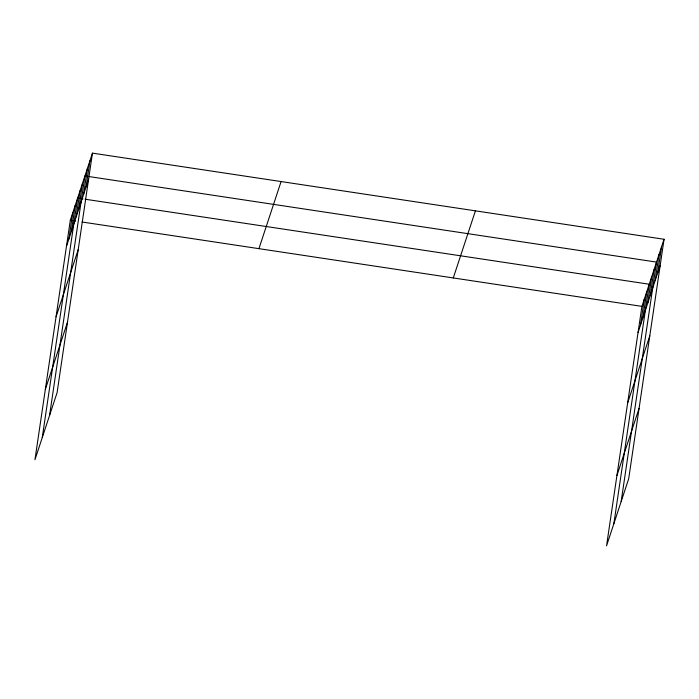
<?xml version="1.0" encoding="UTF-8"?>
<svg xmlns="http://www.w3.org/2000/svg" width="699" height="699" viewBox="0 0 699 699"><rect width="100%" height="100%" fill="white"/><g stroke="black" fill="none" stroke-linecap="round" stroke-linejoin="round"><path stroke-width="1.05" d="M92.46 153.133L70.311 220.237L34.95 459.732L57.091 392.628L92.46 153.133L664.05 239.268L628.689 478.763L606.54 545.867L641.909 306.372L664.05 239.268M68.886 238.997L72.748 212.854M71.324 231.614L75.186 205.48M42.255 437.583L77.624 198.097L82.954 198.9M76.2 216.856L80.062 190.713M78.638 209.473L82.491 183.33M49.568 415.442L84.928 175.947L656.518 262.09L621.158 501.576M83.583 194.488L87.436 168.345M86.091 186.886L89.953 160.744M640.485 325.131L644.338 298.997M642.914 317.757L646.776 291.614M613.853 523.717L649.214 284.231L85.086 199.215M647.79 302.99L651.651 276.848M650.227 295.607L654.089 269.464M655.173 280.622L659.035 254.48M657.68 273.021L661.542 246.878M66.457 246.38L88.598 179.276M56.06 316.787L78.201 249.683M45.348 389.326L67.488 322.222M258.936 248.661L281.085 181.557M453.284 277.949L475.425 210.845M638.047 332.514L660.188 265.41M627.65 402.921L649.79 335.817M616.937 475.46L639.078 408.356M70.311 220.237L75.641 221.041M82.036 222.002L641.909 306.372"/></g></svg>
